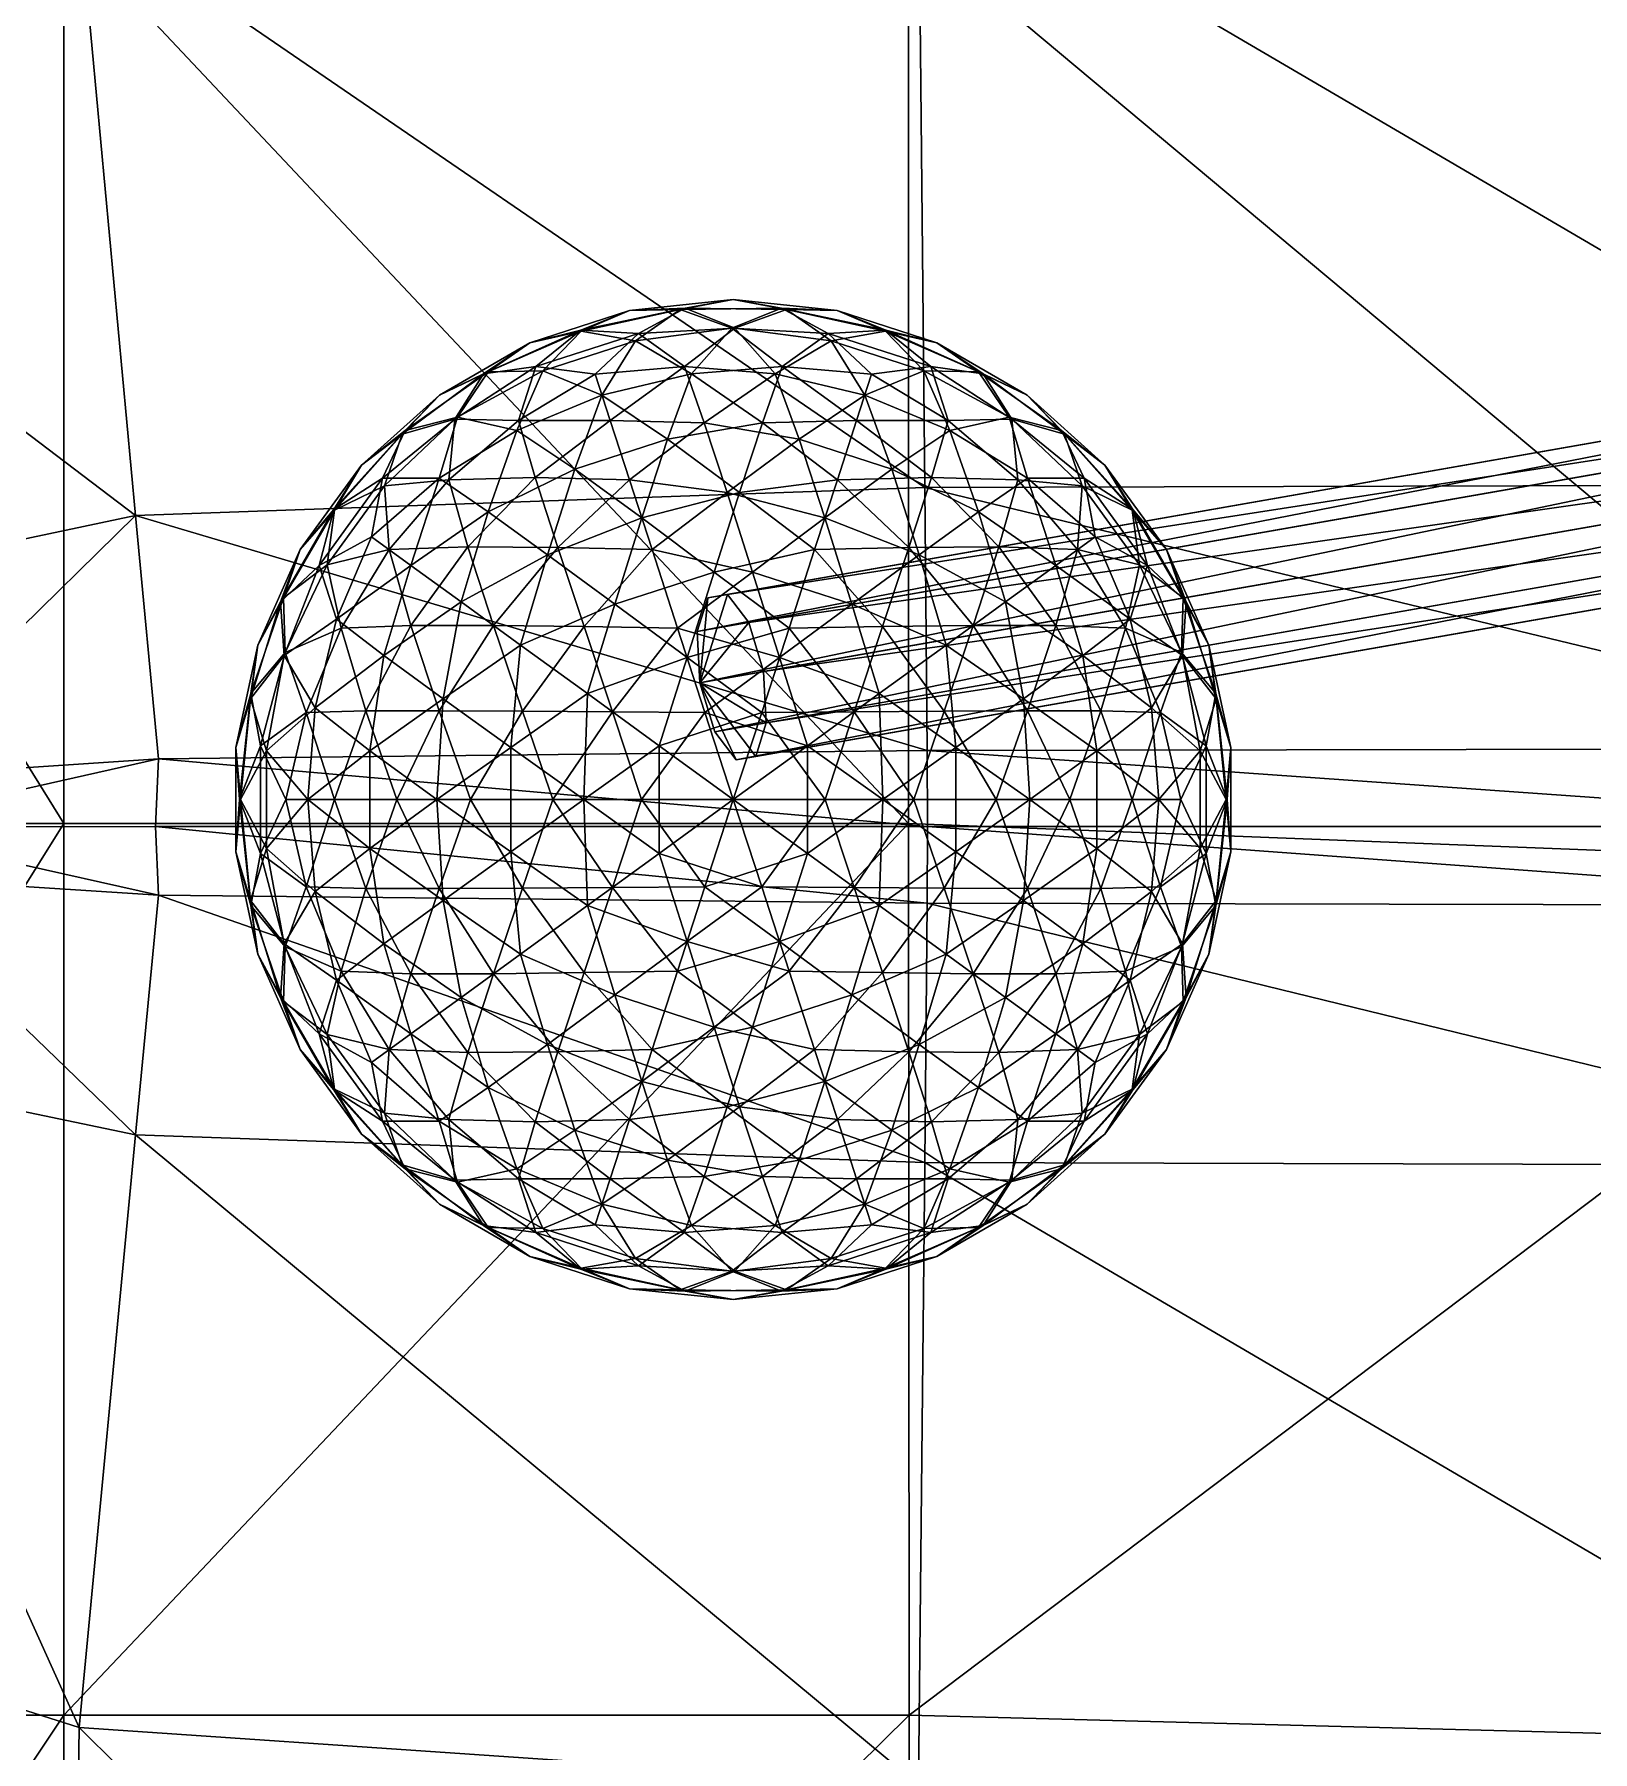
# Model space of a CAD drawing. Header units: centimetres. Extents: x -26.1 to 26.1, y -24.6 to 24.6.
# Drawn here: x -19.553 to -16.313, y -15.021 to -11.449 of the extents above; entities that cross this region are included whole.
import ezdxf

# ---------------------------------------------------------------- set-up
doc = ezdxf.new("R2010")
doc.units = ezdxf.units.CM
doc.layers.get('0').update_dxf_attribs({"true_color": 0x8d073a})

msp = doc.modelspace()

# ---------------------------------------------------------------- meshes
at = {"color": 173, "true_color": 0x5858e1}
mesh = msp.add_polyface(dxfattribs=at)
corners = [(-21.3155, -14.8547, -2.7775), (-21.3494, -13.0893, -2.7226), (-21.7095, -13.0892, -2.745), (-20.1678, -13.0969, -2.7264), (-20.6763, -13.0908, -2.715), (-20.5418, -14.6256, -2.7629), (-21.8949, -9.3473, -2.766), (-21.8946, -11.2251, -2.7767), (-21.7099, -11.2251, -2.7111), (-21.8941, -13.0896, -2.8103), (-21.316, -11.3035, -2.69), (-21.7101, -9.3471, -2.7003), (-21.3294, -9.3468, -2.6784), (-20.542, -11.5386, -2.6868), (-20.0869, -12.6068, -2.7146), (-19.3426, -12.45, -2.72), (-19.4596, -11.1871, -2.6845), (-20.5953, -9.3462, -2.6734), (-22.0411, -11.2248, -2.9133), (-22.0408, -13.0896, -2.9467), (-22.0413, -9.3476, -2.9027), (-22.105, -9.348, -3.0753), (-22.1049, -11.2243, -3.0858), (-22.1047, -13.0894, -3.1189), (-22.0416, -11.2238, -3.259), (-22.0418, -9.3485, -3.2487), (-21.8957, -9.3489, -3.3867), (-21.8955, -11.2235, -3.3969), (-22.0412, -13.0893, -3.2918), (-21.8949, -13.0893, -3.4294), (-17.7347, -13.0906, -3.5298), (-19.4915, -13.0905, -3.5281), (-19.4916, -11.2238, -3.4965), (-17.7351, -11.2239, -3.4984), (-19.4917, -9.3494, -3.4867), (-20.6489, -11.2237, -3.4951), (-20.6489, -13.0904, -3.5268), (-21.3433, -11.2237, -3.4866), (-21.343, -13.0903, -3.5185), (-21.3434, -9.3492, -3.4767), (-20.649, -9.3493, -3.4852), (-21.7107, -11.2235, -3.4633), (-21.7102, -13.0898, -3.4955), (-21.7109, -9.3491, -3.4533), (-19.8992, -13.2003, -2.7644), (-20.0869, -13.5828, -2.7387), (-19.3426, -13.7377, -2.7517), (-19.2944, -13.2395, -2.7894), (-19.9262, -13.0979, -2.7741), (-19.301, -13.0968, -2.8187), (-19.8992, -12.9961, -2.7594), (-19.2944, -12.9558, -2.7824)]
mesh.append_faces([[corners[k] for k in face] for face in [(0, 1, 2), (3, 4, 5), (4, 1, 0), (6, 7, 8), (2, 8, 7), (7, 9, 2), (8, 2, 1), (1, 10, 8), (11, 8, 10), (10, 12, 11), (13, 14, 15), (15, 16, 13), (17, 13, 16), (13, 17, 12), (12, 10, 13), (4, 13, 10), (10, 1, 4), (13, 4, 3), (3, 14, 13), (18, 19, 9), (9, 7, 18), (20, 18, 7), (18, 20, 21), (21, 22, 18), (19, 18, 22), (22, 23, 19), (24, 25, 26), (26, 27, 24), (28, 24, 27), (27, 29, 28), (24, 28, 23), (23, 22, 24), (25, 24, 22), (22, 21, 25), (30, 31, 32), (33, 32, 34), (35, 32, 31), (31, 36, 35), (37, 35, 36), (36, 38, 37), (35, 37, 39), (39, 40, 35), (32, 35, 40), (40, 34, 32), (41, 37, 38), (38, 42, 41), (27, 41, 42), (42, 29, 27), (41, 27, 26), (26, 43, 41), (37, 41, 43), (43, 39, 37), (44, 45, 46), (46, 47, 44), (48, 44, 47), (47, 49, 48), (44, 48, 3), (3, 45, 44), (50, 14, 3), (3, 48, 50), (51, 50, 48), (48, 49, 51), (50, 51, 15), (15, 14, 50)]], dxfattribs={"vtx2": -1, "color": 173})
mesh = msp.add_polyface(dxfattribs=at)
corners = [(-15.441, -11.2845, -3.5222), (-12.6711, -11.4658, -3.5894), (-12.497, -13.4515, -3.6099), (-15.397, -13.1809, -3.5508), (-15.5048, -9.3653, -3.5126), (-12.9249, -9.4129, -3.5796), (-17.7351, -11.2239, -3.4984), (-17.7347, -13.0906, -3.5298), (-19.4916, -11.2238, -3.4965), (-19.4917, -9.3494, -3.4867), (-17.7353, -9.3494, -3.4887), (-17.714, -11.066, -2.6858), (-17.7011, -12.3918, -2.7256), (-15.4631, -12.3856, -2.7505), (-15.4855, -11.0621, -2.7094), (-17.7224, -9.347, -2.6744), (-19.475, -9.3468, -2.6728), (-19.4596, -11.1871, -2.6845), (-19.3426, -12.45, -2.72), (-15.5001, -9.3477, -2.6985), (-12.9542, -11.0622, -2.7742), (-12.9292, -12.3847, -2.8138), (-17.734, -14.9448, -3.5826), (-17.7334, -16.6811, -3.6464), (-19.4911, -16.681, -3.6453), (-19.4913, -14.9447, -3.5812), (-15.4348, -15.0054, -3.5952), (-15.4938, -16.6969, -3.6504), (-12.6516, -15.1868, -3.6296), (-12.9565, -15.0955, -2.8543), (-12.93, -13.8047, -2.842), (-15.4636, -13.8018, -2.7835), (-15.4867, -15.0938, -2.803), (-12.9832, -16.6896, -2.9034), (-15.5095, -16.6895, -2.8612), (-17.7145, -15.0894, -2.7842), (-17.7013, -13.7951, -2.76), (-19.3426, -13.7377, -2.7517), (-19.4597, -14.9706, -2.7775), (-17.7275, -16.6885, -2.8461), (-19.4829, -16.6588, -2.8437), (-17.696, -12.9383, -2.7984), (-19.2944, -12.9558, -2.7824), (-17.6953, -13.0963, -2.8449), (-19.301, -13.0968, -2.8187), (-15.4537, -13.0967, -2.8779), (-15.4545, -12.9343, -2.8281), (-12.9205, -12.9343, -2.8921), (-12.9203, -13.0982, -2.9427), (-12.9207, -13.2637, -2.8987), (-15.4546, -13.261, -2.8357), (-17.696, -13.2563, -2.8062), (-19.2944, -13.2395, -2.7894)]
mesh.append_faces([[corners[k] for k in face] for face in [(0, 1, 2), (2, 3, 0), (1, 0, 4), (4, 5, 1), (6, 0, 3), (3, 7, 6), (8, 6, 7), (9, 10, 6), (0, 6, 10), (10, 4, 0), (11, 12, 13), (13, 14, 11), (15, 11, 14), (16, 17, 11), (12, 11, 17), (17, 18, 12), (19, 14, 20), (21, 20, 14), (14, 13, 21), (22, 23, 24), (7, 22, 25), (22, 7, 3), (3, 26, 22), (23, 22, 26), (26, 27, 23), (27, 26, 28), (2, 28, 26), (26, 3, 2), (29, 30, 31), (31, 32, 29), (33, 29, 32), (32, 34, 33), (35, 36, 37), (37, 38, 35), (39, 35, 38), (38, 40, 39), (35, 39, 34), (34, 32, 35), (36, 35, 32), (32, 31, 36), (41, 12, 18), (18, 42, 41), (43, 41, 42), (42, 44, 43), (41, 43, 45), (45, 46, 41), (12, 41, 46), (46, 13, 12), (47, 21, 13), (13, 46, 47), (48, 47, 46), (46, 45, 48), (49, 48, 45), (45, 50, 49), (30, 49, 50), (50, 31, 30), (51, 36, 31), (31, 50, 51), (43, 51, 50), (50, 45, 43), (51, 43, 44), (44, 52, 51), (36, 51, 52), (52, 37, 36)]], dxfattribs={"vtx2": -1, "color": 173})
at = {"color": 121, "true_color": 0xa6e5e5}
mesh = msp.add_polyface(dxfattribs=at)
corners = [(-0.5289, -9.7055, -10.3308), (-0.5068, -9.8091, -10.365), (-0.4856, -9.8717, -10.4544), (-0.4732, -9.8696, -10.5649), (-0.4745, -9.8034, -10.6544), (-0.489, -9.6985, -10.6885), (-0.5111, -9.595, -10.6544), (-0.5323, -9.5323, -10.5649), (-0.5447, -9.5345, -10.4544), (-0.5434, -9.6007, -10.365), (-6.5559, -10.762, -11.024), (-6.5321, -10.8652, -11.058), (-6.5065, -10.9271, -11.1469), (-6.4888, -10.924, -11.2569), (-6.4858, -10.8571, -11.3458), (-6.4986, -10.7519, -11.3798), (-6.5223, -10.6487, -11.3458), (-6.5479, -10.5868, -11.2569), (-6.5656, -10.5899, -11.1469), (-6.5686, -10.6568, -11.058), (-11.2031, -11.5766, -12.0362), (-11.176, -11.6793, -12.0695), (-11.1417, -11.7396, -12.1565), (-11.1132, -11.7346, -12.2641), (-11.1015, -11.6662, -12.3511), (-11.111, -11.5604, -12.3844), (-11.138, -11.4578, -12.3511), (-11.1724, -11.3974, -12.2641), (-11.2008, -11.4024, -12.1565), (-11.2126, -11.4708, -12.0695), (-14.9217, -12.2284, -13.2602), (-14.8919, -12.3306, -13.2925), (-14.8504, -12.3897, -13.3772), (-14.813, -12.3831, -13.4818), (-14.794, -12.3134, -13.5665), (-14.8007, -12.2072, -13.5988), (-14.8305, -12.105, -13.5665), (-14.8721, -12.0459, -13.4818), (-14.9095, -12.0525, -13.3772), (-14.9284, -12.1222, -13.2925), (-18.1688, -12.7976, -14.5871), (-18.1379, -12.8996, -14.619), (-18.0935, -12.9582, -14.7025), (-18.0526, -12.951, -14.8057), (-18.0308, -12.8808, -14.8892), (-18.0364, -12.7744, -14.921), (-18.0673, -12.6724, -14.8892), (-18.1117, -12.6138, -14.8057), (-18.1526, -12.6209, -14.7025), (-18.1744, -12.6912, -14.619)]
mesh.append_faces([[corners[k] for k in face] for face in [(42, 41, 40), (49, 48, 40)]], dxfattribs={"color": 121})
mesh.append_faces([[corners[k] for k in face] for face in [(43, 40, 44)]], dxfattribs={"vtx0": -1, "vtx1": -1, "color": 121})
mesh.append_faces([[corners[k] for k in face] for face in [(40, 47, 46), (40, 46, 45), (40, 45, 44)]], dxfattribs={"vtx0": -1, "vtx2": -1, "color": 121})
mesh.append_faces([[corners[k] for k in face] for face in [(1, 2, 0)]], dxfattribs={"vtx1": -1, "color": 121})
mesh.append_faces([[corners[k] for k in face] for face in [(7, 8, 0), (6, 7, 0), (5, 6, 0), (4, 5, 0), (3, 4, 0), (2, 3, 0)]], dxfattribs={"vtx1": -1, "vtx2": -1, "color": 121})
mesh.append_faces([[corners[k] for k in face] for face in [(11, 1, 0), (0, 10, 11), (12, 2, 1), (1, 11, 12), (13, 3, 2), (2, 12, 13), (14, 4, 3), (3, 13, 14), (15, 5, 4), (4, 14, 15), (16, 6, 5), (5, 15, 16), (17, 7, 6), (6, 16, 17), (18, 8, 7), (7, 17, 18), (19, 9, 8), (8, 18, 19), (10, 0, 9), (9, 19, 10), (21, 11, 10), (10, 20, 21), (22, 12, 11), (11, 21, 22), (23, 13, 12), (12, 22, 23), (24, 14, 13), (13, 23, 24), (25, 15, 14), (14, 24, 25), (26, 16, 15), (15, 25, 26), (27, 17, 16), (16, 26, 27), (28, 18, 17), (17, 27, 28), (29, 19, 18), (18, 28, 29), (20, 10, 19), (19, 29, 20), (31, 21, 20), (20, 30, 31), (32, 22, 21), (21, 31, 32), (33, 23, 22), (22, 32, 33), (34, 24, 23), (23, 33, 34), (35, 25, 24), (24, 34, 35), (36, 26, 25), (25, 35, 36), (37, 27, 26), (26, 36, 37), (38, 28, 27), (27, 37, 38), (39, 29, 28), (28, 38, 39), (30, 20, 29), (29, 39, 30), (41, 31, 30), (30, 40, 41), (42, 32, 31), (31, 41, 42), (43, 33, 32), (32, 42, 43), (44, 34, 33), (33, 43, 44), (45, 35, 34), (34, 44, 45), (46, 36, 35), (35, 45, 46), (47, 37, 36), (36, 46, 47), (48, 38, 37), (37, 47, 48), (49, 39, 38), (38, 48, 49), (40, 30, 39), (39, 49, 40), (8, 9, 0), (43, 42, 40), (40, 48, 47)]], dxfattribs={"vtx2": -1, "color": 121})
at = {"color": 54, "true_color": 0xb1941b}
mesh = msp.add_polyface(dxfattribs=at)
corners = [(-18.0861, -12.4017, -14.16), (-18.0386, -12.2567, -14.2998), (-18.2364, -12.2909, -14.273), (-18.1865, -12.1548, -14.4428), (-18.3726, -12.1994, -14.4336), (-18.4291, -12.3534, -14.273), (-18.5494, -12.2727, -14.4428), (-18.1996, -12.0185, -15.1426), (-18.096, -12.06, -15.3261), (-18.2965, -12.0709, -15.2994), (-18.012, -12.1548, -15.5177), (-18.2011, -12.1402, -15.4902), (-18.3867, -12.1561, -15.4453), (-18.619, -12.1548, -15.1426), (-18.5098, -12.1402, -15.2994), (-18.6783, -12.2493, -15.3261), (-18.5462, -12.2523, -15.4902), (-18.4165, -12.0644, -15.1463), (-18.7105, -12.1994, -14.9803), (-18.5222, -12.0907, -14.9803), (-18.3155, -12.0236, -14.9803), (-18.0993, -12.0008, -14.9803), (-18.6091, -12.1511, -14.8072), (-18.4159, -12.0661, -14.8036), (-18.2097, -12.0213, -14.8072), (-17.999, -12.0185, -14.818), (-18.6731, -12.2454, -14.6344), (-18.4955, -12.149, -14.6208), (-18.3029, -12.0864, -14.6208), (-18.1025, -12.06, -14.6344), (-18.3155, -12.3753, -15.7495), (-18.3554, -12.2523, -15.6081), (-18.1599, -12.2567, -15.6607), (-18.511, -12.3708, -15.6607), (-18.6906, -12.3753, -15.5177)]
mesh.append_faces([[corners[k] for k in face] for face in [(0, 1, 2), (1, 3, 2), (2, 3, 4), (2, 4, 5), (5, 4, 6), (7, 8, 9), (8, 10, 11), (8, 11, 9), (9, 11, 12), (13, 14, 15), (14, 12, 16), (14, 16, 15), (12, 14, 9), (14, 13, 17), (14, 17, 9), (9, 17, 7), (13, 18, 19), (13, 19, 17), (17, 19, 20), (17, 20, 7), (7, 20, 21), (18, 22, 19), (19, 22, 23), (19, 23, 20), (20, 23, 24), (20, 24, 21), (21, 24, 25), (22, 26, 27), (22, 27, 23), (23, 27, 28), (23, 28, 24), (24, 28, 29), (24, 29, 25), (26, 6, 27), (27, 6, 4), (27, 4, 28), (28, 4, 3), (28, 3, 29), (30, 31, 32), (31, 12, 11), (31, 11, 32), (32, 11, 10), (33, 34, 16), (33, 16, 31), (31, 16, 12)]], dxfattribs={"color": 54})
mesh = msp.add_polyface(dxfattribs=at)
corners = [(-17.9303, -12.5208, -14.0957), (-17.7343, -12.516, -14.16), (-17.883, -12.3753, -14.211), (-17.6875, -12.3708, -14.2998), (-17.8431, -12.2523, -14.3524), (-17.6523, -12.2523, -14.4704), (-17.8118, -12.1561, -14.5152), (-18.0861, -12.4017, -14.16), (-18.1388, -12.5673, -14.0552), (-18.0386, -12.2567, -14.2998), (-17.9974, -12.1402, -14.4704), (-18.1865, -12.1548, -14.4428), (-17.6887, -12.1402, -14.6612), (-17.902, -12.0709, -14.6612), (-17.782, -12.0644, -14.8142), (-17.999, -12.0185, -14.818), (-17.6763, -12.0907, -14.9803), (-17.8831, -12.0236, -14.9803), (-18.0993, -12.0008, -14.9803), (-17.7826, -12.0661, -15.157), (-17.9888, -12.0213, -15.1533), (-18.1996, -12.0185, -15.1426), (-17.5894, -12.1511, -15.1533), (-17.703, -12.149, -15.3398), (-17.8957, -12.0864, -15.3398), (-18.096, -12.06, -15.3261), (-17.6491, -12.2727, -15.5177), (-17.8259, -12.1994, -15.527), (-18.012, -12.1548, -15.5177), (-18.1025, -12.06, -14.6344), (-18.0597, -12.5673, -15.9053), (-18.1124, -12.4017, -15.8006), (-17.9088, -12.4546, -15.8178), (-18.1599, -12.2567, -15.6607), (-17.9621, -12.2909, -15.6876), (-17.7695, -12.3534, -15.6876), (-17.713, -12.5315, -15.8006)]
mesh.append_faces([[corners[k] for k in face] for face in [(0, 1, 2), (1, 3, 2), (2, 3, 4), (3, 5, 4), (4, 5, 6), (0, 2, 7), (0, 7, 8), (2, 4, 9), (2, 9, 7), (4, 6, 10), (4, 10, 9), (9, 10, 11), (6, 12, 13), (12, 14, 13), (13, 14, 15), (14, 16, 17), (14, 17, 15), (15, 17, 18), (16, 19, 17), (17, 19, 20), (17, 20, 18), (18, 20, 21), (22, 23, 19), (19, 23, 24), (19, 24, 20), (20, 24, 25), (20, 25, 21), (23, 26, 27), (23, 27, 24), (24, 27, 28), (24, 28, 25), (12, 6, 5), (15, 29, 13), (29, 11, 10), (29, 10, 13), (13, 10, 6), (30, 31, 32), (31, 33, 34), (31, 34, 32), (32, 34, 35), (32, 35, 36), (33, 28, 34), (34, 28, 27), (34, 27, 35), (35, 27, 26)]], dxfattribs={"color": 54})
mesh = msp.add_polyface(dxfattribs=at)
corners = [(-17.7343, -12.516, -14.16), (-17.5475, -12.5147, -14.273), (-17.6875, -12.3708, -14.2998), (-17.3836, -12.5208, -14.4336), (-17.5079, -12.3753, -14.4428), (-17.6523, -12.2523, -14.4704), (-17.6887, -12.1402, -14.6612), (-17.5796, -12.1548, -14.818), (-17.782, -12.0644, -14.8142), (-17.488, -12.1994, -14.9803), (-17.6763, -12.0907, -14.9803), (-17.4172, -12.2727, -15.1426), (-17.5894, -12.1511, -15.1533), (-17.7826, -12.0661, -15.157), (-17.3696, -12.372, -15.2994), (-17.5255, -12.2454, -15.3261), (-17.703, -12.149, -15.3398), (-17.3468, -12.494, -15.4453), (-17.4875, -12.372, -15.4902), (-17.6491, -12.2727, -15.5177), (-17.2378, -12.5535, -15.2994), (-17.2688, -12.4373, -15.1463), (-17.3265, -12.3449, -14.9803), (-17.1987, -12.5208, -14.9803), (-17.158, -12.6294, -15.1426), (-17.4107, -12.2809, -14.8072), (-17.2702, -12.4384, -14.8036), (-17.1639, -12.6207, -14.8072), (-17.5202, -12.2493, -14.6344), (-17.3736, -12.3884, -14.6208), (-17.2546, -12.5522, -14.6208), (-17.713, -12.5315, -15.8006), (-17.7695, -12.3534, -15.6876), (-17.5894, -12.4421, -15.6607), (-17.5332, -12.6294, -15.7495), (-17.4286, -12.5535, -15.6081)]
mesh.append_faces([[corners[k] for k in face] for face in [(0, 1, 2), (1, 3, 4), (1, 4, 2), (2, 4, 5), (6, 7, 8), (7, 9, 10), (7, 10, 8), (9, 11, 12), (9, 12, 10), (10, 12, 13), (11, 14, 15), (11, 15, 12), (12, 15, 16), (14, 17, 18), (14, 18, 15), (15, 18, 19), (15, 19, 16), (17, 14, 20), (14, 11, 21), (14, 21, 20), (11, 9, 22), (11, 22, 21), (21, 22, 23), (21, 23, 24), (9, 7, 25), (9, 25, 22), (22, 25, 26), (22, 26, 23), (23, 26, 27), (7, 6, 28), (7, 28, 25), (25, 28, 29), (25, 29, 26), (26, 29, 30), (6, 5, 28), (28, 5, 4), (28, 4, 29), (29, 4, 3), (29, 3, 30), (31, 32, 33), (31, 33, 34), (32, 19, 33), (33, 19, 18), (33, 18, 35), (35, 18, 17)]], dxfattribs={"color": 54})
mesh = msp.add_polyface(dxfattribs=at)
corners = [(-18.6654, -12.6294, -14.211), (-18.6092, -12.4421, -14.2998), (-18.7699, -12.5535, -14.3524), (-18.5494, -12.2727, -14.4428), (-18.711, -12.372, -14.4704), (-18.8517, -12.494, -14.5152), (-18.8262, -12.7408, -14.2998), (-18.9243, -12.6656, -14.4704), (-18.8289, -12.372, -14.6612), (-18.9607, -12.5535, -14.6612), (-18.7813, -12.2727, -14.818), (-18.9298, -12.4373, -14.8142), (-19.0405, -12.6294, -14.818), (-18.7105, -12.1994, -14.9803), (-18.8721, -12.3449, -14.9803), (-18.9998, -12.5208, -14.9803), (-19.0883, -12.7194, -14.9803), (-18.619, -12.1548, -15.1426), (-18.7878, -12.2809, -15.1533), (-18.9283, -12.4384, -15.157), (-19.0347, -12.6207, -15.1533), (-18.6783, -12.2493, -15.3261), (-18.8249, -12.3884, -15.3398), (-18.9439, -12.5522, -15.3398), (-19.031, -12.7346, -15.3261), (-18.5462, -12.2523, -15.4902), (-18.6906, -12.3753, -15.5177), (-18.8149, -12.5208, -15.527), (-18.9149, -12.684, -15.5177), (-18.6091, -12.1511, -14.8072), (-18.6731, -12.2454, -14.6344), (-19.033, -12.7408, -14.6344), (-18.5979, -12.6785, -15.8178), (-18.77, -12.6786, -15.6876), (-18.651, -12.5147, -15.6876), (-18.511, -12.3708, -15.6607)]
mesh.append_faces([[corners[k] for k in face] for face in [(0, 1, 2), (1, 3, 4), (1, 4, 2), (2, 4, 5), (0, 2, 6), (2, 5, 7), (5, 8, 9), (8, 10, 11), (8, 11, 9), (9, 11, 12), (10, 13, 14), (10, 14, 11), (11, 14, 15), (11, 15, 12), (12, 15, 16), (13, 17, 18), (13, 18, 14), (14, 18, 19), (14, 19, 15), (15, 19, 20), (15, 20, 16), (17, 21, 18), (18, 21, 22), (18, 22, 19), (19, 22, 23), (19, 23, 20), (20, 23, 24), (21, 25, 26), (21, 26, 22), (22, 26, 27), (22, 27, 23), (23, 27, 28), (13, 10, 29), (10, 8, 30), (10, 30, 29), (8, 5, 4), (8, 4, 30), (30, 4, 3), (12, 31, 9), (9, 7, 5), (32, 33, 34), (33, 28, 27), (33, 27, 34), (34, 27, 26), (34, 26, 35)]], dxfattribs={"color": 54})
mesh = msp.add_polyface(dxfattribs=at)
corners = [(-18.0993, -13.0407, -13.9404), (-18.0403, -12.8593, -13.958), (-18.2536, -12.9286, -13.958), (-18.1952, -12.7454, -13.9878), (-18.4027, -12.8202, -14.0104), (-17.9833, -12.684, -14.0104), (-18.1388, -12.5673, -14.0552), (-18.3456, -12.6345, -14.0552), (-18.5416, -12.7194, -14.0957), (-18.0861, -12.4017, -14.16), (-18.2897, -12.4546, -14.1427), (-18.4855, -12.5315, -14.16), (-18.6654, -12.6294, -14.211), (-18.2364, -12.2909, -14.273), (-18.4291, -12.3534, -14.273), (-18.6092, -12.4421, -14.2998), (-18.5494, -12.2727, -14.4428), (-18.4098, -13.0407, -13.9878), (-18.5618, -12.932, -14.0552), (-18.7029, -12.8308, -14.16), (-18.1582, -12.8593, -16.0025), (-18.2152, -12.684, -15.9501), (-18.0033, -12.7454, -15.9727), (-18.2682, -12.5208, -15.8649), (-18.0597, -12.5673, -15.9053), (-18.3155, -12.3753, -15.7495), (-18.1124, -12.4017, -15.8006), (-18.1599, -12.2567, -15.6607), (-18.0993, -13.0407, -16.0202), (-18.2901, -13.0407, -16.0025), (-18.4744, -13.0407, -15.9501), (-18.3505, -12.8582, -15.9727), (-18.646, -13.0407, -15.8649), (-18.5373, -12.8568, -15.9053), (-18.4095, -12.6809, -15.9053), (-18.711, -12.8558, -15.8006), (-18.5979, -12.6785, -15.8178), (-18.4642, -12.516, -15.8006), (-18.651, -12.5147, -15.6876), (-18.511, -12.3708, -15.6607), (-18.3554, -12.2523, -15.6081)]
mesh.append_faces([[corners[k] for k in face] for face in [(0, 1, 2), (1, 3, 2), (2, 3, 4), (5, 6, 3), (3, 6, 7), (3, 7, 4), (4, 7, 8), (6, 9, 10), (6, 10, 7), (7, 10, 11), (7, 11, 8), (8, 11, 12), (9, 13, 10), (10, 13, 14), (10, 14, 11), (11, 14, 15), (11, 15, 12), (14, 16, 15), (2, 4, 17), (4, 8, 18), (4, 18, 17), (8, 19, 18), (20, 21, 22), (21, 23, 24), (23, 25, 26), (23, 26, 24), (25, 27, 26), (28, 29, 20), (29, 30, 31), (29, 31, 20), (20, 31, 21), (30, 32, 33), (30, 33, 31), (31, 33, 34), (31, 34, 21), (21, 34, 23), (33, 35, 36), (33, 36, 34), (34, 36, 37), (34, 37, 23), (23, 37, 25), (36, 38, 37), (37, 38, 39), (37, 39, 25), (25, 39, 40)]], dxfattribs={"color": 54})
mesh = msp.add_polyface(dxfattribs=at)
corners = [(-18.0993, -13.0407, -13.9404), (-17.9085, -13.0407, -13.958), (-18.0403, -12.8593, -13.958), (-17.7241, -13.0407, -14.0104), (-17.848, -12.8582, -13.9878), (-17.9833, -12.684, -14.0104), (-17.5526, -13.0407, -14.0957), (-17.6612, -12.8568, -14.0552), (-17.789, -12.6809, -14.0552), (-17.9303, -12.5208, -14.0957), (-17.3995, -13.0407, -14.211), (-17.4875, -12.8558, -14.16), (-17.6006, -12.6785, -14.1427), (-17.7343, -12.516, -14.16), (-17.4285, -12.6786, -14.273), (-17.5475, -12.5147, -14.273), (-17.3836, -12.5208, -14.4336), (-18.1952, -12.7454, -13.9878), (-18.1388, -12.5673, -14.0552), (-18.0993, -13.0407, -16.0202), (-18.1582, -12.8593, -16.0025), (-17.9449, -12.9286, -16.0025), (-18.0033, -12.7454, -15.9727), (-17.7958, -12.8202, -15.9501), (-18.2152, -12.684, -15.9501), (-18.0597, -12.5673, -15.9053), (-17.853, -12.6345, -15.9053), (-17.657, -12.7194, -15.8649), (-17.9088, -12.4546, -15.8178), (-17.713, -12.5315, -15.8006), (-17.5332, -12.6294, -15.7495), (-17.5894, -12.4421, -15.6607), (-17.4286, -12.5535, -15.6081), (-17.9449, -13.1529, -16.0025), (-17.7887, -13.0407, -15.9727), (-17.6368, -12.932, -15.9053), (-17.6368, -13.1494, -15.9053), (-17.4956, -12.8308, -15.8006), (-17.4829, -13.0407, -15.8178), (-17.3724, -12.7408, -15.6607)]
mesh.append_faces([[corners[k] for k in face] for face in [(0, 1, 2), (1, 3, 4), (1, 4, 2), (2, 4, 5), (3, 6, 7), (3, 7, 4), (4, 7, 8), (4, 8, 5), (5, 8, 9), (6, 10, 11), (6, 11, 7), (7, 11, 12), (7, 12, 8), (8, 12, 13), (8, 13, 9), (11, 14, 12), (12, 14, 15), (12, 15, 13), (14, 16, 15), (2, 5, 17), (5, 9, 18), (19, 20, 21), (20, 22, 21), (21, 22, 23), (24, 25, 22), (22, 25, 26), (22, 26, 23), (23, 26, 27), (25, 28, 26), (26, 28, 29), (26, 29, 27), (27, 29, 30), (30, 31, 32), (19, 21, 33), (21, 23, 34), (21, 34, 33), (23, 27, 35), (23, 35, 34), (34, 35, 36), (27, 30, 37), (27, 37, 35), (35, 37, 38), (35, 38, 36), (30, 32, 39), (30, 39, 37)]], dxfattribs={"color": 54})
mesh = msp.add_polyface(dxfattribs=at)
corners = [(-17.3995, -13.0407, -14.211), (-17.2703, -13.0407, -14.3524), (-17.3349, -12.8561, -14.2998), (-17.4875, -12.8558, -14.16), (-17.4285, -12.6786, -14.273), (-17.1691, -13.0407, -14.5152), (-17.2113, -12.8593, -14.4704), (-17.2836, -12.684, -14.4428), (-17.3836, -12.5208, -14.4336), (-17.1159, -12.9286, -14.6612), (-17.0727, -13.0407, -14.8142), (-17.0961, -12.8202, -14.818), (-17.0651, -12.932, -14.9803), (-17.1103, -12.7194, -14.9803), (-17.0745, -13.0407, -15.157), (-17.0956, -12.8308, -15.1533), (-17.158, -12.6294, -15.1426), (-17.1287, -12.9395, -15.3398), (-17.1656, -12.7408, -15.3261), (-17.2378, -12.5535, -15.2994), (-17.2147, -13.0407, -15.527), (-17.2297, -12.8499, -15.5177), (-17.2742, -12.6656, -15.4902), (-17.3468, -12.494, -15.4453), (-17.2688, -12.4373, -15.1463), (-17.1987, -12.5208, -14.9803), (-17.1639, -12.6207, -14.8072), (-17.2702, -12.4384, -14.8036), (-17.2546, -12.5522, -14.6208), (-17.1676, -12.7346, -14.6344), (-17.4956, -12.8308, -15.8006), (-17.3724, -12.7408, -15.6607), (-17.3437, -12.9395, -15.6876), (-17.4829, -13.0407, -15.8178), (-17.3437, -13.142, -15.6876), (-17.4286, -12.5535, -15.6081)]
mesh.append_faces([[corners[k] for k in face] for face in [(0, 1, 2), (0, 2, 3), (3, 2, 4), (1, 5, 6), (1, 6, 2), (2, 6, 7), (2, 7, 4), (4, 7, 8), (9, 10, 11), (10, 12, 11), (11, 12, 13), (12, 14, 15), (12, 15, 13), (13, 15, 16), (14, 17, 15), (15, 17, 18), (15, 18, 16), (16, 18, 19), (17, 20, 21), (17, 21, 18), (18, 21, 22), (18, 22, 19), (19, 22, 23), (19, 24, 16), (16, 25, 13), (25, 26, 13), (13, 26, 11), (27, 28, 26), (26, 28, 29), (26, 29, 11), (11, 29, 9), (28, 8, 7), (28, 7, 29), (29, 7, 6), (29, 6, 9), (9, 6, 5), (30, 31, 32), (30, 32, 33), (33, 32, 34), (35, 23, 22), (35, 22, 31), (31, 22, 21), (31, 21, 32), (32, 21, 20), (32, 20, 34)]], dxfattribs={"color": 54})
mesh = msp.add_polyface(dxfattribs=at)
corners = [(-18.5416, -12.7194, -14.0957), (-18.6654, -12.6294, -14.211), (-18.7029, -12.8308, -14.16), (-18.5618, -12.932, -14.0552), (-18.7156, -13.0407, -14.1427), (-18.8262, -12.7408, -14.2998), (-18.8548, -12.9395, -14.273), (-18.8548, -13.142, -14.273), (-18.7699, -12.5535, -14.3524), (-18.9243, -12.6656, -14.4704), (-18.9688, -12.8499, -14.4428), (-18.9839, -13.0407, -14.4336), (-19.0883, -12.7194, -14.9803), (-19.0347, -12.6207, -15.1533), (-19.1025, -12.8202, -15.1426), (-19.031, -12.7346, -15.3261), (-19.0826, -12.9286, -15.2994), (-18.9439, -12.5522, -15.3398), (-18.9149, -12.684, -15.5177), (-18.9872, -12.8593, -15.4902), (-19.0294, -13.0407, -15.4453), (-19.0826, -13.1529, -15.2994), (-19.1258, -13.0407, -15.1463), (-19.1335, -13.1494, -14.9803), (-19.1335, -12.932, -14.9803), (-19.124, -13.0407, -14.8036), (-19.1029, -12.8308, -14.8072), (-19.0405, -12.6294, -14.818), (-19.0698, -12.9395, -14.6208), (-19.033, -12.7408, -14.6344), (-18.9607, -12.5535, -14.6612), (-18.646, -13.0407, -15.8649), (-18.799, -13.0407, -15.7495), (-18.711, -12.8558, -15.8006), (-18.5373, -12.8568, -15.9053), (-18.9283, -13.0407, -15.6081), (-18.8636, -12.8561, -15.6607), (-18.77, -12.6786, -15.6876), (-18.5979, -12.6785, -15.8178)]
mesh.append_faces([[corners[k] for k in face] for face in [(0, 1, 2), (3, 2, 4), (1, 5, 2), (2, 5, 6), (2, 6, 4), (4, 6, 7), (8, 9, 5), (5, 9, 10), (5, 10, 6), (6, 10, 11), (6, 11, 7), (12, 13, 14), (13, 15, 14), (14, 15, 16), (17, 18, 15), (15, 18, 19), (15, 19, 16), (16, 19, 20), (20, 21, 16), (21, 22, 16), (16, 22, 14), (22, 23, 24), (22, 24, 14), (14, 24, 12), (23, 25, 24), (24, 25, 26), (24, 26, 12), (12, 26, 27), (25, 28, 26), (26, 28, 29), (26, 29, 27), (28, 11, 10), (28, 10, 29), (29, 10, 9), (29, 9, 30), (31, 32, 33), (31, 33, 34), (32, 35, 36), (32, 36, 33), (33, 36, 37), (33, 37, 38), (35, 20, 19), (35, 19, 36), (36, 19, 18), (36, 18, 37)]], dxfattribs={"color": 54})
mesh = msp.add_polyface(dxfattribs=at)
corners = [(-18.0993, -13.0407, -13.9404), (-18.2536, -12.9286, -13.958), (-18.2536, -13.1529, -13.958), (-18.4098, -13.0407, -13.9878), (-18.4027, -13.2612, -14.0104), (-18.5618, -12.932, -14.0552), (-18.5618, -13.1494, -14.0552), (-18.5416, -13.3621, -14.0957), (-18.7156, -13.0407, -14.1427), (-18.7029, -13.2507, -14.16), (-18.6654, -13.452, -14.211), (-18.8262, -13.3407, -14.2998), (-18.7699, -13.528, -14.3524), (-18.0403, -13.2222, -13.958), (-18.1952, -13.3361, -13.9878), (-18.3456, -13.447, -14.0552), (-18.1388, -13.5142, -14.0552), (-17.9833, -13.3975, -14.0104), (-18.4855, -13.55, -14.16), (-18.2897, -13.6269, -14.1427), (-18.6092, -13.6394, -14.2998), (-18.0993, -13.0407, -16.0202), (-18.1582, -13.2222, -16.0025), (-18.2901, -13.0407, -16.0025), (-18.2152, -13.3975, -15.9501), (-18.3505, -13.2233, -15.9727), (-18.4744, -13.0407, -15.9501), (-18.2682, -13.5607, -15.8649), (-18.4095, -13.4005, -15.9053), (-18.5373, -13.2247, -15.9053), (-18.646, -13.0407, -15.8649), (-18.4642, -13.5654, -15.8006), (-18.5979, -13.403, -15.8178), (-18.711, -13.2257, -15.8006), (-18.799, -13.0407, -15.7495), (-18.651, -13.5668, -15.6876), (-18.77, -13.4029, -15.6876), (-18.8149, -13.5607, -15.527), (-18.0033, -13.3361, -15.9727), (-18.0597, -13.5142, -15.9053)]
mesh.append_faces([[corners[k] for k in face] for face in [(0, 1, 2), (1, 3, 2), (2, 3, 4), (3, 5, 6), (3, 6, 4), (4, 6, 7), (5, 8, 6), (6, 8, 9), (6, 9, 7), (7, 9, 10), (9, 11, 10), (10, 11, 12), (0, 2, 13), (2, 4, 14), (2, 14, 13), (4, 7, 15), (4, 15, 14), (14, 15, 16), (14, 16, 17), (7, 10, 18), (7, 18, 15), (15, 18, 19), (15, 19, 16), (10, 12, 20), (21, 22, 23), (22, 24, 25), (22, 25, 23), (23, 25, 26), (24, 27, 28), (24, 28, 25), (25, 28, 29), (25, 29, 26), (26, 29, 30), (27, 31, 28), (28, 31, 32), (28, 32, 29), (29, 32, 33), (29, 33, 30), (30, 33, 34), (31, 35, 32), (32, 35, 36), (32, 36, 33), (35, 37, 36), (22, 38, 24), (24, 39, 27)]], dxfattribs={"color": 54})
mesh = msp.add_polyface(dxfattribs=at)
corners = [(-17.6612, -13.2247, -14.0552), (-17.4875, -13.2257, -14.16), (-17.5526, -13.0407, -14.0957), (-17.3995, -13.0407, -14.211), (-17.6006, -13.403, -14.1427), (-17.4285, -13.4029, -14.273), (-17.3349, -13.2253, -14.2998), (-17.2703, -13.0407, -14.3524), (-17.2836, -13.3975, -14.4428), (-17.2113, -13.2222, -14.4704), (-17.1691, -13.0407, -14.5152), (-17.1159, -13.1529, -14.6612), (-17.1159, -12.9286, -14.6612), (-17.0961, -13.2612, -14.818), (-17.0727, -13.0407, -14.8142), (-17.1103, -13.3621, -14.9803), (-17.0651, -13.1494, -14.9803), (-17.0651, -12.932, -14.9803), (-17.158, -13.452, -15.1426), (-17.0956, -13.2507, -15.1533), (-17.0745, -13.0407, -15.157), (-17.1656, -13.3407, -15.3261), (-17.1287, -13.142, -15.3398), (-17.1287, -12.9395, -15.3398), (-17.2378, -13.528, -15.2994), (-17.2742, -13.4159, -15.4902), (-17.2297, -13.2315, -15.5177), (-17.2147, -13.0407, -15.527), (-17.1639, -13.4608, -14.8072), (-17.1676, -13.3469, -14.6344), (-17.2546, -13.5293, -14.6208), (-17.6368, -13.1494, -15.9053), (-17.4829, -13.0407, -15.8178), (-17.4956, -13.2507, -15.8006), (-17.657, -13.3621, -15.8649), (-17.5332, -13.452, -15.7495), (-17.3437, -13.142, -15.6876), (-17.3724, -13.3407, -15.6607), (-17.4286, -13.528, -15.6081)]
mesh.append_faces([[corners[k] for k in face] for face in [(0, 1, 2), (2, 1, 3), (4, 5, 1), (1, 5, 6), (1, 6, 3), (3, 6, 7), (5, 8, 6), (6, 8, 9), (6, 9, 7), (7, 9, 10), (10, 11, 12), (11, 13, 14), (11, 14, 12), (13, 15, 16), (13, 16, 14), (14, 16, 17), (15, 18, 19), (15, 19, 16), (16, 19, 20), (16, 20, 17), (18, 21, 19), (19, 21, 22), (19, 22, 20), (20, 22, 23), (24, 25, 21), (21, 25, 26), (21, 26, 22), (22, 26, 27), (22, 27, 23), (15, 13, 28), (13, 11, 29), (13, 29, 28), (11, 10, 9), (11, 9, 29), (29, 9, 8), (29, 8, 30), (31, 32, 33), (34, 33, 35), (32, 36, 33), (33, 36, 37), (33, 37, 35), (36, 27, 26), (36, 26, 37), (37, 26, 25), (37, 25, 38)]], dxfattribs={"color": 54})
mesh = msp.add_polyface(dxfattribs=at)
corners = [(-18.7156, -13.0407, -14.1427), (-18.8548, -13.142, -14.273), (-18.7029, -13.2507, -14.16), (-18.8262, -13.3407, -14.2998), (-18.9839, -13.0407, -14.4336), (-18.9688, -13.2315, -14.4428), (-18.9243, -13.4159, -14.4704), (-18.7699, -13.528, -14.3524), (-18.8517, -13.5874, -14.5152), (-18.9607, -13.528, -14.6612), (-19.0405, -13.452, -14.818), (-18.9298, -13.6441, -14.8142), (-19.0883, -13.3621, -14.9803), (-18.9998, -13.5607, -14.9803), (-19.1025, -13.2612, -15.1426), (-19.0347, -13.4608, -15.1533), (-19.0826, -13.1529, -15.2994), (-19.031, -13.3469, -15.3261), (-18.9439, -13.5293, -15.3398), (-18.9283, -13.6431, -15.157), (-19.0294, -13.0407, -15.4453), (-18.9872, -13.2222, -15.4902), (-18.9149, -13.3975, -15.5177), (-18.8149, -13.5607, -15.527), (-19.1258, -13.0407, -15.1463), (-19.1335, -13.1494, -14.9803), (-19.1029, -13.2507, -14.8072), (-19.124, -13.0407, -14.8036), (-19.033, -13.3407, -14.6344), (-19.0698, -13.142, -14.6208), (-19.0698, -12.9395, -14.6208), (-18.711, -13.2257, -15.8006), (-18.77, -13.4029, -15.6876), (-18.8636, -13.2253, -15.6607), (-18.799, -13.0407, -15.7495), (-18.9283, -13.0407, -15.6081)]
mesh.append_faces([[corners[k] for k in face] for face in [(0, 1, 2), (2, 1, 3), (1, 4, 5), (1, 5, 3), (3, 5, 6), (3, 6, 7), (7, 6, 8), (9, 10, 11), (10, 12, 13), (12, 14, 15), (12, 15, 13), (14, 16, 17), (14, 17, 15), (15, 17, 18), (15, 18, 19), (16, 20, 21), (16, 21, 17), (17, 21, 22), (17, 22, 18), (18, 22, 23), (16, 14, 24), (14, 12, 25), (14, 25, 24), (12, 10, 26), (12, 26, 25), (25, 26, 27), (10, 9, 28), (10, 28, 26), (26, 28, 29), (26, 29, 27), (27, 29, 30), (9, 8, 6), (9, 6, 28), (28, 6, 5), (28, 5, 29), (29, 5, 4), (29, 4, 30), (31, 32, 33), (31, 33, 34), (34, 33, 35), (32, 23, 22), (32, 22, 33), (33, 22, 21), (33, 21, 35), (35, 21, 20)]], dxfattribs={"color": 54})
mesh = msp.add_polyface(dxfattribs=at)
corners = [(-18.0403, -13.2222, -13.958), (-18.1952, -13.3361, -13.9878), (-17.9833, -13.3975, -14.0104), (-18.1388, -13.5142, -14.0552), (-17.9303, -13.5607, -14.0957), (-18.0861, -13.6797, -14.16), (-17.883, -13.7062, -14.211), (-18.0386, -13.8248, -14.2998), (-18.0993, -13.0407, -13.9404), (-17.9085, -13.0407, -13.958), (-17.848, -13.2233, -13.9878), (-17.7241, -13.0407, -14.0104), (-17.789, -13.4005, -14.0552), (-17.6612, -13.2247, -14.0552), (-17.5526, -13.0407, -14.0957), (-17.7343, -13.5654, -14.16), (-17.6006, -13.403, -14.1427), (-17.4875, -13.2257, -14.16), (-17.6875, -13.7107, -14.2998), (-17.5475, -13.5668, -14.273), (-17.6523, -13.8292, -14.4704), (-17.5079, -13.7062, -14.4428), (-18.0993, -13.0407, -16.0202), (-17.9449, -13.1529, -16.0025), (-18.1582, -13.2222, -16.0025), (-17.7958, -13.2612, -15.9501), (-18.0033, -13.3361, -15.9727), (-17.657, -13.3621, -15.8649), (-17.853, -13.447, -15.9053), (-18.0597, -13.5142, -15.9053), (-18.2152, -13.3975, -15.9501), (-17.5332, -13.452, -15.7495), (-17.713, -13.55, -15.8006), (-17.9088, -13.6269, -15.8178), (-18.1124, -13.6797, -15.8006), (-17.5894, -13.6394, -15.6607), (-17.7695, -13.728, -15.6876), (-17.9621, -13.7906, -15.6876), (-17.6491, -13.8088, -15.5177), (-17.7887, -13.0407, -15.9727), (-17.6368, -13.1494, -15.9053), (-17.4956, -13.2507, -15.8006)]
mesh.append_faces([[corners[k] for k in face] for face in [(0, 1, 2), (2, 3, 4), (3, 5, 4), (4, 5, 6), (5, 7, 6), (8, 0, 9), (0, 2, 10), (0, 10, 9), (9, 10, 11), (2, 4, 12), (2, 12, 10), (10, 12, 13), (10, 13, 11), (11, 13, 14), (4, 6, 15), (4, 15, 12), (12, 15, 16), (12, 16, 13), (13, 16, 17), (6, 18, 15), (15, 18, 19), (15, 19, 16), (18, 20, 21), (22, 23, 24), (23, 25, 26), (23, 26, 24), (25, 27, 28), (25, 28, 26), (26, 28, 29), (26, 29, 30), (27, 31, 32), (27, 32, 28), (28, 32, 33), (28, 33, 29), (29, 33, 34), (31, 35, 32), (32, 35, 36), (32, 36, 33), (33, 36, 37), (33, 37, 34), (35, 38, 36), (23, 39, 25), (39, 40, 25), (25, 40, 27), (40, 41, 27)]], dxfattribs={"color": 54})
at = {"color": 173, "true_color": 0x5858e1}
mesh = msp.add_polyface(dxfattribs=at)
corners = [(-21.7088, -14.932, -2.8019), (-21.7095, -13.0892, -2.745), (-21.8941, -13.0896, -2.8103), (-21.8931, -14.9336, -2.8667), (-21.7079, -16.6516, -2.8706), (-21.892, -16.6549, -2.9349), (-21.3351, -16.6304, -2.8486), (-21.3155, -14.8547, -2.7775), (-21.7069, -18.1457, -2.9401), (-21.3414, -18.1426, -2.9191), (-20.6217, -16.5725, -2.8397), (-20.6482, -18.1415, -2.9122), (-19.4906, -18.1415, -2.9125), (-19.4829, -16.6588, -2.8437), (-20.5418, -14.6256, -2.7629), (-19.4597, -14.9706, -2.7775), (-20.0869, -13.5828, -2.7387), (-19.3426, -13.7377, -2.7517), (-20.1678, -13.0969, -2.7264), (-20.6763, -13.0908, -2.715), (-21.8907, -18.151, -3.0038), (-22.0394, -16.6595, -3.0705), (-22.0386, -18.1586, -3.1389), (-22.104, -16.6646, -3.2419), (-22.0401, -14.9355, -3.0027), (-22.0408, -13.0896, -2.9467), (-22.1047, -13.0894, -3.1189), (-22.1044, -14.9374, -3.1745), (-22.0405, -14.9393, -3.347), (-22.0412, -13.0893, -3.2918), (-21.8949, -13.0893, -3.4294), (-21.8938, -14.9412, -3.484), (-22.0397, -16.6698, -3.4137), (-21.8924, -16.6744, -3.55), (-22.0388, -18.1763, -3.4811), (-22.1036, -18.1674, -3.3099), (-19.491, -18.194, -3.7101), (-19.4911, -16.681, -3.6453), (-17.7334, -16.6811, -3.6464), (-19.4913, -14.9447, -3.5812), (-17.734, -14.9448, -3.5826), (-19.4915, -13.0905, -3.5281), (-17.7347, -13.0906, -3.5298), (-21.891, -18.1841, -3.6167), (-21.7083, -16.6779, -3.6148), (-21.7072, -18.1896, -3.6808), (-21.3421, -16.6802, -3.6367), (-21.7094, -14.9429, -3.5495), (-21.7102, -13.0898, -3.4955), (-21.343, -13.0903, -3.5185), (-21.3426, -14.9442, -3.572), (-20.6487, -14.9446, -3.5801), (-20.6489, -13.0904, -3.5268), (-20.6485, -16.6809, -3.6445), (-20.6483, -18.194, -3.7095), (-21.3416, -18.1929, -3.7021)]
mesh.append_faces([[corners[k] for k in face] for face in [(0, 1, 2), (2, 3, 0), (4, 0, 3), (3, 5, 4), (0, 4, 6), (6, 7, 0), (1, 0, 7), (8, 4, 5), (9, 6, 4), (10, 11, 12), (12, 13, 10), (11, 10, 6), (6, 9, 11), (14, 10, 13), (13, 15, 14), (16, 14, 15), (15, 17, 16), (14, 16, 18), (7, 14, 19), (14, 7, 6), (6, 10, 14), (20, 5, 21), (22, 21, 23), (24, 21, 5), (5, 3, 24), (25, 24, 3), (3, 2, 25), (24, 25, 26), (26, 27, 24), (21, 24, 27), (27, 23, 21), (28, 29, 30), (30, 31, 28), (32, 28, 31), (31, 33, 32), (28, 32, 23), (23, 27, 28), (29, 28, 27), (27, 26, 29), (34, 32, 33), (35, 23, 32), (36, 37, 38), (37, 39, 40), (39, 41, 42), (43, 33, 44), (45, 44, 46), (47, 44, 33), (33, 31, 47), (48, 47, 31), (31, 30, 48), (47, 48, 49), (49, 50, 47), (44, 47, 50), (50, 46, 44), (51, 52, 41), (41, 39, 51), (53, 51, 39), (39, 37, 53), (51, 53, 46), (46, 50, 51), (52, 51, 50), (50, 49, 52), (54, 53, 37), (55, 46, 53)]], dxfattribs={"vtx2": -1, "color": 173})
at = {"color": 54, "true_color": 0xb1941b}
mesh = msp.add_polyface(dxfattribs=at)
corners = [(-17.6006, -13.403, -14.1427), (-17.5475, -13.5668, -14.273), (-17.4285, -13.4029, -14.273), (-17.6875, -13.7107, -14.2998), (-17.5079, -13.7062, -14.4428), (-17.3836, -13.5607, -14.4336), (-17.2836, -13.3975, -14.4428), (-17.158, -13.452, -15.1426), (-17.2378, -13.528, -15.2994), (-17.1656, -13.3407, -15.3261), (-17.3468, -13.5874, -15.4453), (-17.2742, -13.4159, -15.4902), (-17.488, -13.882, -14.9803), (-17.5894, -13.9304, -15.1533), (-17.4172, -13.8088, -15.1426), (-17.5255, -13.8361, -15.3261), (-17.3696, -13.7095, -15.2994), (-17.6491, -13.8088, -15.5177), (-17.4875, -13.7095, -15.4902), (-17.2688, -13.6441, -15.1463), (-17.1103, -13.3621, -14.9803), (-17.1987, -13.5607, -14.9803), (-17.3265, -13.7366, -14.9803), (-17.1639, -13.4608, -14.8072), (-17.2702, -13.6431, -14.8036), (-17.4107, -13.8005, -14.8072), (-17.5796, -13.9267, -14.818), (-17.1676, -13.3469, -14.6344), (-17.2546, -13.5293, -14.6208), (-17.3736, -13.6931, -14.6208), (-17.5202, -13.8322, -14.6344), (-17.6523, -13.8292, -14.4704), (-17.5332, -13.452, -15.7495), (-17.4286, -13.528, -15.6081), (-17.5894, -13.6394, -15.6607), (-17.3724, -13.3407, -15.6607)]
mesh.append_faces([[corners[k] for k in face] for face in [(0, 1, 2), (3, 4, 1), (1, 4, 5), (1, 5, 2), (2, 5, 6), (7, 8, 9), (8, 10, 11), (12, 13, 14), (13, 15, 14), (14, 15, 16), (15, 17, 18), (15, 18, 16), (16, 18, 10), (10, 8, 16), (8, 7, 19), (8, 19, 16), (16, 19, 14), (7, 20, 21), (7, 21, 19), (19, 21, 22), (19, 22, 14), (14, 22, 12), (20, 23, 21), (21, 23, 24), (21, 24, 22), (22, 24, 25), (22, 25, 12), (12, 25, 26), (23, 27, 28), (23, 28, 24), (24, 28, 29), (24, 29, 25), (25, 29, 30), (25, 30, 26), (28, 6, 5), (28, 5, 29), (29, 5, 4), (29, 4, 30), (30, 4, 31), (32, 33, 34), (33, 10, 18), (33, 18, 34), (34, 18, 17), (32, 35, 33), (33, 11, 10)]], dxfattribs={"color": 54})
mesh = msp.add_polyface(dxfattribs=at)
corners = [(-18.6654, -13.452, -14.211), (-18.6092, -13.6394, -14.2998), (-18.4855, -13.55, -14.16), (-18.4291, -13.728, -14.273), (-18.7699, -13.528, -14.3524), (-18.8517, -13.5874, -14.5152), (-18.711, -13.7095, -14.4704), (-18.5494, -13.8088, -14.4428), (-18.9607, -13.528, -14.6612), (-18.8289, -13.7095, -14.6612), (-18.9298, -13.6441, -14.8142), (-18.7813, -13.8088, -14.818), (-19.0405, -13.452, -14.818), (-18.9998, -13.5607, -14.9803), (-18.8721, -13.7366, -14.9803), (-18.7105, -13.882, -14.9803), (-19.0347, -13.4608, -15.1533), (-18.9283, -13.6431, -15.157), (-18.7878, -13.8005, -15.1533), (-18.619, -13.9267, -15.1426), (-18.9439, -13.5293, -15.3398), (-18.8249, -13.6931, -15.3398), (-18.6783, -13.8322, -15.3261), (-18.5098, -13.9413, -15.2994), (-18.8149, -13.5607, -15.527), (-18.6906, -13.7062, -15.5177), (-18.5462, -13.8292, -15.4902), (-18.4165, -14.017, -15.1463), (-18.5222, -13.9907, -14.9803), (-18.4159, -14.0154, -14.8036), (-18.6091, -13.9304, -14.8072), (-18.4955, -13.9325, -14.6208), (-18.6731, -13.8361, -14.6344), (-18.4642, -13.5654, -15.8006), (-18.511, -13.7107, -15.6607), (-18.651, -13.5668, -15.6876)]
mesh.append_faces([[corners[k] for k in face] for face in [(0, 1, 2), (2, 1, 3), (4, 5, 6), (4, 6, 1), (1, 6, 7), (1, 7, 3), (5, 8, 9), (8, 10, 9), (9, 10, 11), (12, 13, 10), (10, 13, 14), (10, 14, 11), (11, 14, 15), (13, 16, 17), (13, 17, 14), (14, 17, 18), (14, 18, 15), (15, 18, 19), (17, 20, 21), (17, 21, 18), (18, 21, 22), (18, 22, 19), (19, 22, 23), (20, 24, 21), (21, 24, 25), (21, 25, 22), (22, 25, 26), (22, 26, 23), (23, 27, 19), (27, 28, 19), (19, 28, 15), (28, 29, 30), (28, 30, 15), (15, 30, 11), (30, 31, 32), (30, 32, 11), (11, 32, 9), (31, 7, 32), (32, 7, 6), (32, 6, 9), (9, 6, 5), (33, 34, 35), (34, 26, 25), (34, 25, 35), (35, 25, 24)]], dxfattribs={"color": 54})
mesh = msp.add_polyface(dxfattribs=at)
corners = [(-18.1388, -13.5142, -14.0552), (-18.2897, -13.6269, -14.1427), (-18.0861, -13.6797, -14.16), (-18.4855, -13.55, -14.16), (-18.4291, -13.728, -14.273), (-18.2364, -13.7906, -14.273), (-18.0386, -13.8248, -14.2998), (-18.5494, -13.8088, -14.4428), (-18.3726, -13.882, -14.4336), (-18.1865, -13.9267, -14.4428), (-18.5098, -13.9413, -15.2994), (-18.5462, -13.8292, -15.4902), (-18.3867, -13.9253, -15.4453), (-18.1996, -14.063, -15.1426), (-18.2965, -14.0106, -15.2994), (-18.096, -14.0214, -15.3261), (-18.2011, -13.9413, -15.4902), (-18.012, -13.9267, -15.5177), (-18.4165, -14.017, -15.1463), (-18.0993, -14.0806, -14.9803), (-18.3155, -14.0579, -14.9803), (-18.5222, -13.9907, -14.9803), (-17.999, -14.063, -14.818), (-18.2097, -14.0602, -14.8072), (-18.4159, -14.0154, -14.8036), (-18.1025, -14.0214, -14.6344), (-18.3029, -13.995, -14.6208), (-18.4955, -13.9325, -14.6208), (-18.6091, -13.9304, -14.8072), (-18.2682, -13.5607, -15.8649), (-18.3155, -13.7062, -15.7495), (-18.4642, -13.5654, -15.8006), (-18.3554, -13.8292, -15.6081), (-18.511, -13.7107, -15.6607), (-18.0597, -13.5142, -15.9053), (-18.1124, -13.6797, -15.8006), (-18.1599, -13.8248, -15.6607)]
mesh.append_faces([[corners[k] for k in face] for face in [(0, 1, 2), (3, 4, 1), (1, 4, 5), (1, 5, 2), (2, 5, 6), (4, 7, 8), (4, 8, 5), (5, 8, 9), (5, 9, 6), (10, 11, 12), (13, 14, 15), (14, 12, 16), (14, 16, 15), (15, 16, 17), (12, 14, 10), (14, 13, 18), (14, 18, 10), (13, 19, 20), (13, 20, 18), (18, 20, 21), (19, 22, 23), (19, 23, 20), (20, 23, 24), (20, 24, 21), (22, 25, 23), (23, 25, 26), (23, 26, 24), (24, 26, 27), (24, 27, 28), (25, 9, 26), (26, 9, 8), (26, 8, 27), (27, 8, 7), (29, 30, 31), (30, 32, 33), (30, 33, 31), (32, 12, 11), (32, 11, 33), (34, 35, 29), (29, 35, 30), (35, 36, 30), (30, 36, 32), (36, 17, 16), (36, 16, 32), (32, 16, 12)]], dxfattribs={"color": 54})
mesh = msp.add_polyface(dxfattribs=at)
corners = [(-17.883, -13.7062, -14.211), (-18.0386, -13.8248, -14.2998), (-17.8431, -13.8292, -14.3524), (-18.1865, -13.9267, -14.4428), (-17.9974, -13.9413, -14.4704), (-17.8118, -13.9253, -14.5152), (-17.6875, -13.7107, -14.2998), (-17.6523, -13.8292, -14.4704), (-17.902, -14.0106, -14.6612), (-17.6887, -13.9413, -14.6612), (-17.999, -14.063, -14.818), (-17.782, -14.017, -14.8142), (-17.5796, -13.9267, -14.818), (-18.0993, -14.0806, -14.9803), (-17.8831, -14.0579, -14.9803), (-17.6763, -13.9907, -14.9803), (-17.488, -13.882, -14.9803), (-18.1996, -14.063, -15.1426), (-17.9888, -14.0602, -15.1533), (-17.7826, -14.0154, -15.157), (-17.5894, -13.9304, -15.1533), (-18.096, -14.0214, -15.3261), (-17.8957, -13.995, -15.3398), (-17.703, -13.9325, -15.3398), (-17.5255, -13.8361, -15.3261), (-18.012, -13.9267, -15.5177), (-17.8259, -13.882, -15.527), (-17.6491, -13.8088, -15.5177), (-18.1025, -14.0214, -14.6344), (-17.5202, -13.8322, -14.6344), (-18.1124, -13.6797, -15.8006), (-17.9621, -13.7906, -15.6876), (-18.1599, -13.8248, -15.6607), (-17.7695, -13.728, -15.6876)]
mesh.append_faces([[corners[k] for k in face] for face in [(0, 1, 2), (1, 3, 4), (1, 4, 2), (2, 4, 5), (0, 2, 6), (2, 5, 7), (2, 7, 6), (5, 8, 9), (8, 10, 11), (8, 11, 9), (9, 11, 12), (10, 13, 14), (10, 14, 11), (11, 14, 15), (11, 15, 12), (12, 15, 16), (13, 17, 18), (13, 18, 14), (14, 18, 19), (14, 19, 15), (15, 19, 20), (15, 20, 16), (17, 21, 18), (18, 21, 22), (18, 22, 19), (19, 22, 23), (19, 23, 20), (20, 23, 24), (21, 25, 22), (22, 25, 26), (22, 26, 23), (23, 26, 27), (23, 27, 24), (10, 8, 28), (8, 5, 4), (8, 4, 28), (28, 4, 3), (12, 29, 9), (29, 7, 9), (9, 7, 5), (30, 31, 32), (33, 27, 26), (33, 26, 31), (31, 26, 25), (31, 25, 32)]], dxfattribs={"color": 54})

doc.saveas('drawing.dxf')
